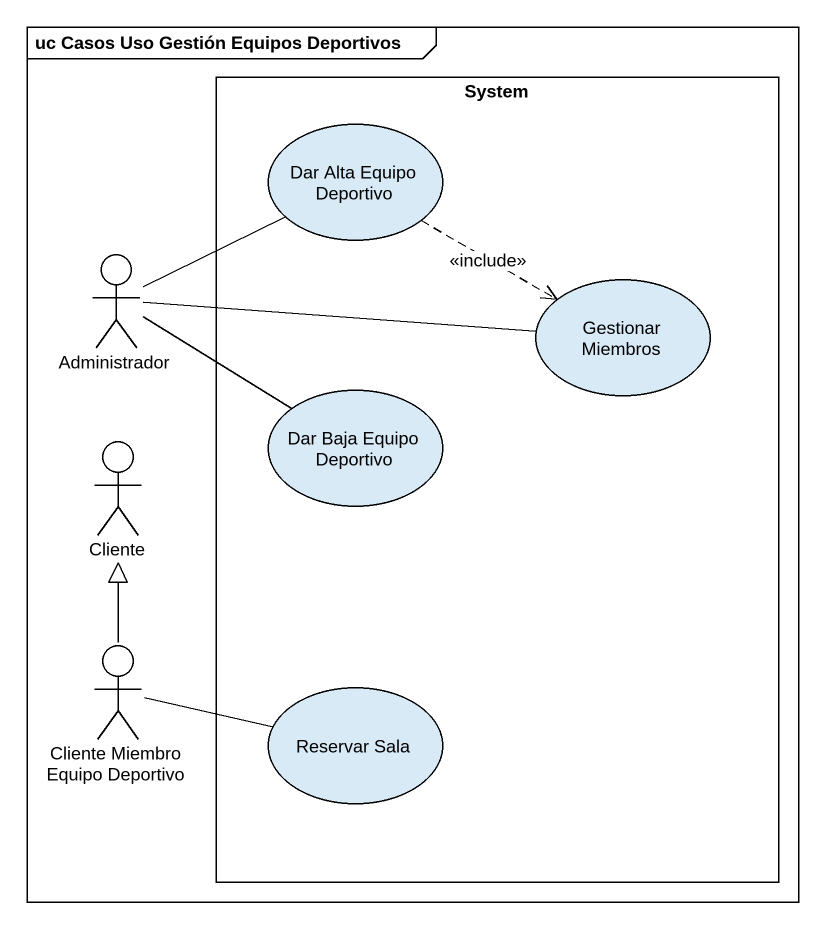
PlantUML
@startuml
mainframe uc Casos Uso Gestión Equipos Deportivos
rectangle System {
  usecase "Dar Alta Equipo Deportivo" as Dar_Alta_Equipo_Deportivo
  usecase "Gestionar Miembros" as Gestionar_Miembros
  usecase "Dar Baja Equipo Deportivo" as Dar_Baja_Equipo_Deportivo
  usecase "Reservar Sala" as Reservar_Sala
}
actor Administrador
actor Cliente
actor "Cliente Miembro Equipo Deportivo" as Cliente_Miembro_Equipo
Dar_Alta_Equipo_Deportivo .right.> Gestionar_Miembros : <<include>>
Administrador -up- Dar_Alta_Equipo_Deportivo
Administrador -right- Gestionar_Miembros
Administrador -right- Dar_Baja_Equipo_Deportivo
Cliente_Miembro_Equipo -up-|> Cliente
Cliente_Miembro_Equipo -right- Reservar_Sala
@enduml
